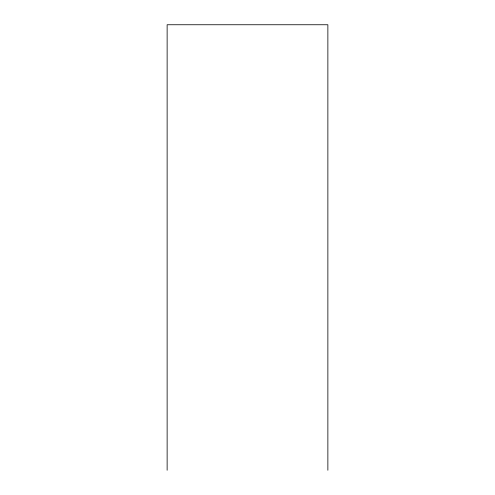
<?xml version="1.0" encoding="UTF-8"?>
<svg xmlns="http://www.w3.org/2000/svg" width="495" height="495" viewBox="0 0 495 495"><rect width="100%" height="100%" fill="white"/><g stroke="black" fill="none" stroke-linecap="round" stroke-linejoin="round"><path stroke-width="0.74" d="M327.869 470.25L327.869 24.75L167.131 24.75L167.131 470.25"/></g></svg>
